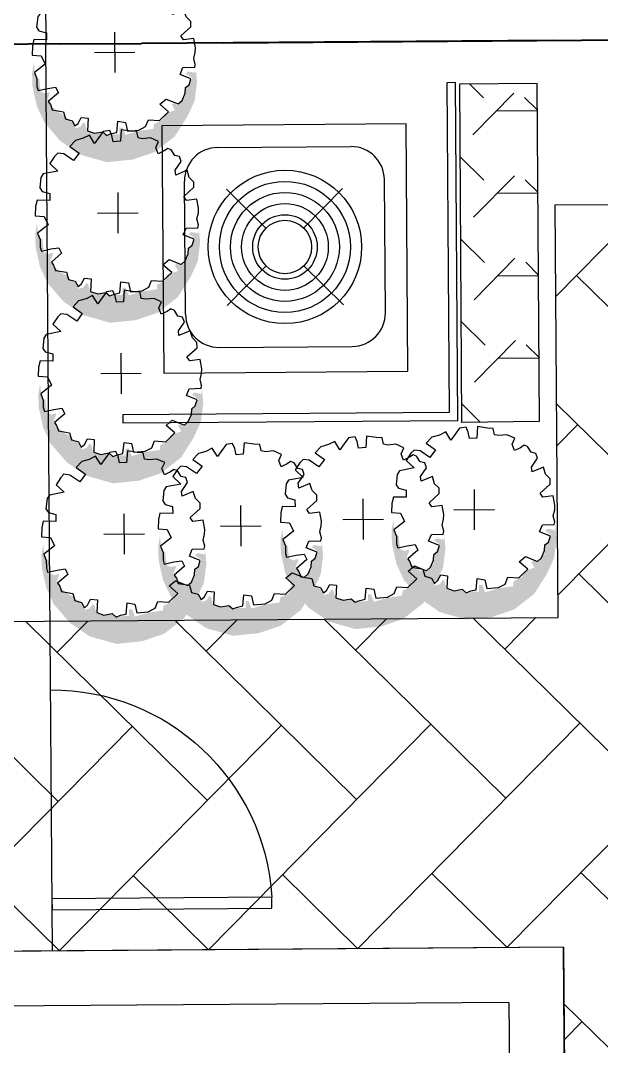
# Model space of a CAD drawing. Header units: feet. Extents: x 919634 to 928945, y 707022 to 708026.
# Drawn here: x 920182.54 to 920189.59, y 707524.41 to 707536.86 of the extents above; entities that cross this region are included whole.
import ezdxf

# ---------------------------------------------------------------- set-up
doc = ezdxf.new("R2010")
doc.units = ezdxf.units.FT
doc.header["$LTSCALE"] = 20
doc.header["$MEASUREMENT"] = 0
doc.linetypes.add('Site Plan$0$PHANTOM2', pattern=[1.25, 0.625, -0.125, 0.125, -0.125, 0.125, -0.125])
for name, color, linetype in [('-u-site-xref', 7, 'Continuous'), ('Site Plan$0$-u-site-bldg_interior', 252, 'Continuous'), ('Site Plan$0$-u-site-fence', 4, 'Site Plan$0$FENCELINE1'), ('Site Plan$0$A-DOOR-EXT_WINDOWS', 253, 'Continuous'), ('Site Plan$0$A-HVAC-EXT', 253, 'Continuous'), ('Site Plan$0$SP-LOT PAVERS', 254, 'Continuous'), ('x-RL TH7-LP Block$0$LK-SHRB-035M', 253, 'Continuous'), ('x-RL TH7-LP Block$0$LK-SHRB-TRNK', 253, 'Continuous'), ('x-RL TH7-LP Block$0$LP-PATT-SHAR', 253, 'Continuous'), ('x-RL TH7-LP Block$0$LP-SHAR-BRDR-CONT', 253, 'Continuous'), ('x-RL TH7-LP Block$0$LP-SHRB', 253, 'Continuous')]:
    doc.layers.add(name, color=color, linetype=linetype)
for name, color, linetype, lineweight in [('Site Plan$0$SP-LOT LINES', 252, 'Site Plan$0$PHANTOM2', 40), ('Site Plan$0$SP-SIDEWALK', 2, 'Continuous', 25), ('SP-BUILDING-FOOTPRINT', 1, 'Continuous', 25)]:
    doc.layers.add(name, color=color, linetype=linetype, lineweight=lineweight)
doc.layers.add('x-RL TH7-LP Block$0$LK-SHRB-SHAD', color=253, linetype='Continuous', plot=False)
doc.layers.get('-u-site-xref').off()
doc.linetypes.add('Site Plan$0$FENCELINE1', pattern='A,0.25,-0.1,[133,ltypeshp.shx,S=0.1,R=0,X=-0.1,Y=0],-0.1,1', length=1.45)

# ---------------------------------------------------------------- blocks, each defined once
blk = doc.blocks.new('Site Plan$0$A$C11AE1C12')
at = {"layer": 'Site Plan$0$A-HVAC-EXT'}
for p, q in [((44.00000011394877, 44.54105635897122), (1.139487721957266e-07, 44.54105635897122)), ((1.139487721957266e-07, 44.54105635897122), (1.139487721957266e-07, 2.501133167243097e-06)), ((44.00000011394877, 2.501133167243097e-06), (44.00000011394877, 44.54105635897122)), ((34.00000011394877, 40.00000250113317), (10.00000011394877, 40.00000250113317)), ((4.000000113948772, 34.00000250113317), (4.000000113948772, 10.00000250113317)), ((40.00000011394877, 34.00000250113317), (40.00000011394877, 10.00000250113317)), ((18.5977306969362, 25.40227191814392), (11.52666288505861, 32.47333973002787)), ((25.40226953096135, 25.40227191814392), (32.47333734284621, 32.47333973002787)), ((11.52666288505861, 11.52666527223846), (18.5977306969362, 18.59773308412241)), ((32.47333734284621, 11.52666527223846), (25.40226953096135, 18.59773308412241)), ((34.00000011394877, 4.000002501133167), (10.00000011394877, 4.000002501133167)), ((1.139487721957266e-07, 2.501133167243097e-06), (44.00000011394877, 2.501133167243097e-06))]:
    blk.add_line(p, q, dxfattribs=at)
for radius in [13.81153555240985, 11.81153555240985, 9.81153555240985, 7.81153555240985, 5.81153555240985, 4.81153555240985]:
    blk.add_circle((22.00000011394877, 22.00000250113317), radius, dxfattribs=at)
for centre, start, end in [((10.00000011394877, 34.00000250113317), 90, 180), ((34.00000011394877, 34.00000250113317), 0, 90), ((10.00000011394877, 10.00000250113317), 180, 270), ((34.00000011394877, 10.00000250113317), 270, 0)]:
    blk.add_arc(centre, 6, start, end, dxfattribs=at)
blk = doc.blocks.new('Site Plan$0$A$C05C92244')
at = {"layer": 'Site Plan$0$A-DOOR-EXT_WINDOWS'}
blk.add_lwpolyline([(32.00389335552609, 32.04769828175449), (32.00389335552609, 0.04381521808500111), (30.40369920234298, 0.04381521808500111), (30.40369920234298, 32.04769828175449)], close=True, dxfattribs=at)
blk.add_arc((32.07979910527501, 32.07980389018303), 32.07980487913881, 180.0573418751565, 267.0050566959838, dxfattribs=at)
blk = doc.blocks.new('Site Plan')
at = {"layer": 'Site Plan$0$SP-LOT PAVERS'}
h = blk.add_hatch(dxfattribs=at)
h.set_pattern_fill('AR-HBONE', color=256, scale=0.32, angle=-89.58178215075662)
h.set_pattern_definition([(315.4182178492434, (0, 0), (1.810145136983853, 0.01321298806884015), [3.84, -1.28]), (45.41821784924338, (0.9116790626081567, -0.8984660745381309), (1.810145136983853, 0.01321298806884), [3.84, -1.28])])
h.paths.add_polyline_path([(920189.0212240964, 707534.619315449), (920209.0206913041, 707534.765299722), (920209.1594002905, 707515.7625279054), (920189.1992488647, 707515.6168306145), (920189.1262567255, 707525.6165645736), (920168.8767961777, 707525.4687554974), (920168.7989379029, 707536.1351374493), (920174.1609663836, 707536.1742614423), (920174.2096273348, 707529.5078371727), (920189.0577437346, 707529.6162196337)])
at = {"layer": 'Site Plan$0$-u-site-bldg_interior'}
for p, q in [((920189.1262567255, 707525.6165645736), (920172.4834570693, 707525.4950819871)), ((920189.1262567255, 707525.6165645736), (920189.1384220816, 707523.9499423064)), ((920188.464473961, 707524.9450495243), (920172.4883232117, 707524.8284330802)), ((920188.464473961, 707524.9450495243), (920188.4717731747, 707523.945076164))]:
    blk.add_line(p, q, dxfattribs=at)
at = {"layer": 'Site Plan$0$-u-site-fence', "ltscale": 0.15}
blk.add_line((920182.9256772463, 707525.5710751518), (920182.8453864718, 707536.5707032548), dxfattribs=at)
blk.add_lwpolyline([(920182.7695558391, 707547.5707499477), (920182.8453843272, 707536.5710106111), (920176.673598257, 707536.525960226)], dxfattribs=at)
at = {"layer": 'Site Plan$0$SP-LOT LINES', "ltscale": 0.4}
for p, q in [((920209.0061168041, 707536.7619684736), (920115.0086209278, 707536.0758423911)), ((920115.0086209278, 707536.0758423911), (920209.0061168041, 707536.7619684736))]:
    blk.add_line(p, q, dxfattribs=at)
at = {"layer": 'Site Plan$0$SP-SIDEWALK'}
for p, q in [((920187.714475855, 707536.1065321764), (920187.814473191, 707536.1072620978)), ((920187.7436731255, 707532.1065817437), (920187.714475855, 707536.1065321764)), ((920187.844400383, 707532.007314329), (920187.814473191, 707536.1072620978)), ((920189.0212240964, 707534.619315449), (920209.0206913041, 707534.765299722)), ((920189.0212240964, 707534.6193154491), (920189.0577437346, 707529.6162196338)), ((920183.7804261133, 707532.0776523864), (920187.7436731255, 707532.1065817437)), ((920183.7804261133, 707532.0776523864), (920183.7811560346, 707531.9776550503)), ((920183.7811560346, 707531.9776550503), (920187.844400383, 707532.007314329)), ((920174.2096273348, 707529.5078371728), (920189.0577437346, 707529.6162196338))]:
    blk.add_line(p, q, dxfattribs=at)
at = {"layer": 'Site Plan$0$-u-site-fence', "xscale": -0.08333333333333333, "yscale": 0.08333333333333333, "zscale": 0.08333333333333333, "rotation": 90.41821784924328}
blk.add_blockref('Site Plan$0$A$C05C92244', (920185.5731306998, 707528.7575275882), dxfattribs=at)
at = {"layer": 'Site Plan$0$A-HVAC-EXT', "extrusion": (0, 0, -1), "xscale": -0.06735359270068558, "yscale": 0.06735359270068558, "zscale": -0.06735359270068558, "rotation": 179.5817821507565}
blk.add_blockref('Site Plan$0$A$C11AE1C12', (-920187.2181392041, 707535.6028390668), dxfattribs=at)
blk = doc.blocks.new('x-RL TH7-LP Block$0$SHRUB-LRG-241')
at = {"layer": 'x-RL TH7-LP Block$0$LK-SHRB-SHAD'}
blk.add_hatch(color=256, dxfattribs=at).paths.add_polyline_path([(0.07942995503995931, 0.4976856504540272), (0.1859550109496517, 0.5063764960219963), (0.3011759860731367, 0.4911675188681244), (0.3990051144888973, 0.4455405874065121), (0.5207480248826535, 0.3673229980153856), (0.6164031776350392, 0.2434784771626468), (0.6620567659276446, 0.1065976931381005), (0.6772746369719869, -0.052010199626217), (0.6294470564557244, -0.217136229156587), (0.5446618151407847, -0.3388080360272614), (0.4294408400173033, -0.4365800253562426), (0.3294377276580214, -0.4822069568178549), (0.2076948172642687, -0.5082794883416142), (0.1294315112196003, -0.5104521971435325), (0.05986413266886359, -0.4995886427736451), (0.1511713175342138, -0.4887250884037577), (0.1598672450281455, -0.4669979796639847), (0.2381305427926712, -0.4583071340960174), (0.2511744298934957, -0.432234607752406), (0.2424785023995675, -0.4018166534446639), (0.2576963734439097, -0.4039893622465822), (0.2924800585792049, -0.4191983394004524), (0.3272637519946464, -0.395298521858761), (0.3642214210734593, -0.3540170131811315), (0.3816132677811801, -0.3214263500714711), (0.4229188964668893, -0.2779721325919233), (0.433788799624196, -0.2562450238521503), (0.4663985090961198, -0.2453814694822647), (0.4577025898823273, -0.2149635151745208), (0.4316148239608211, -0.1975818292187306), (0.4359627835677138, -0.186718274848845), (0.4881383154107333, -0.1736820116770392), (0.4968342429046615, -0.1410913485673788), (0.492486275017626, -0.07808273114997633), (0.5164000652757572, -0.052010199626217), (0.5055301621184505, -0.01724682771464003), (0.5055301621184505, 0.02620738976490955), (0.4642245334327413, 0.02620738976490955), (0.4642245334327413, 0.04576178970276246), (0.5098781217253467, 0.06314347565855272), (0.4859643397473548, 0.1478791966355821), (0.4729204526465303, 0.2369603455767439), (0.4446587027815063, 0.2391330543786623), (0.4163969529164788, 0.2934508262280957), (0.3837872434445551, 0.2999689629941464), (0.3598734614665666, 0.3694957068173039), (0.3250897680511251, 0.3499413120595953), (0.3163938488373397, 0.3608048664294827), (0.3294377276580214, 0.3912228155570787), (0.2729142362081092, 0.4325043242347064), (0.2229126800284682, 0.4368497470186909), (0.1968249141069585, 0.4629222785424503), (0.162041220691524, 0.475958541714256), (0.1337794708264965, 0.4368497470186909), (0.1207355920058113, 0.4520587241725629), (0.1294315112196003, 0.4976856504540272)])
at = {"layer": 'x-RL TH7-LP Block$0$LK-SHRB-035M'}
blk.add_lwpolyline([(-0.02506661354845008, 0.4987056809809847), (-0.08165780996232641, 0.4886134344344999), (-0.08165780996232641, 0.4886134344344999), (-0.08165780996232641, 0.4886134344344999), (-0.07431013994851199, 0.4249718511334137), (-0.09880237153729965, 0.4078375781783734), (-0.1543414298532717, 0.4702383789836801), (-0.1872079085748339, 0.4702383789836801), (-0.2156921901335238, 0.4417710769863739), (-0.2595141617622758, 0.428632322466644), (-0.2310604317859877, 0.3588825101419175), (-0.2604511118412525, 0.3564347593132471), (-0.3143340234853049, 0.3931510560520017), (-0.3449670116215167, 0.3826466800339148), (-0.3515403073658305, 0.3541793780366085), (-0.3865978846688343, 0.3322814549128452), (-0.3953622789945825, 0.3103835285617258), (-0.3804630536096525, 0.2878976674930804), (-0.3633184920346793, 0.2511813673234577), (-0.4025060636510993, 0.2364948451970861), (-0.4391842506233381, 0.2534489245671132), (-0.4610952364377141, 0.2052734924038901), (-0.4563889752951518, 0.1557189889409578), (-0.4612874237616289, 0.1287937023786245), (-0.500474995378049, 0.1214504430308736), (-0.5029242169253898, 0.08473414286125092), (-0.5127211084865486, 0.02354031038883519), (-0.4416936352675229, 0.01864480530062451), (-0.4392444137201785, -0.02541475421675088), (-0.4784319853366021, -0.03275801356450003), (-0.509299405229342, -0.04655263965616641), (-0.5029242169253898, -0.0866085866891666), (-0.4294475167872278, -0.1404591598138314), (-0.480881206883943, -0.1722799514643754), (-0.4612874237616289, -0.2114440058935383), (-0.4490413052813373, -0.2579513162395841), (-0.4123029552122581, -0.2922198655805364), (-0.3706661620484972, -0.2359215381963313), (-0.3241309150464637, -0.2701900841064138), (-0.3657677135820201, -0.3313839165788295), (-0.3706661620484972, -0.3681002167484539), (-0.3510723735543877, -0.3876822405321647), (-0.3069863534714905, -0.4170552813540382), (-0.2604511118412525, -0.3681002167484539), (-0.2433065502662792, -0.4586670866118716), (-0.2212635402248324, -0.4733536087382433), (-0.1575837316478292, -0.480696868085996), (-0.1355407216063789, -0.4660103459596243), (-0.1232946031260873, -0.4195030356135803), (-0.07920858841498557, -0.4195030356135803), (-0.08165780996232641, -0.4978311410410363), (-0.04247023834590635, -0.5076221546483275), (0.0138619002172824, -0.5100699054769979), (0.01876034331196408, -0.4537715815236627), (0.0701940334086757, -0.4292940492208697), (0.1216277235053873, -0.4953833867814978), (0.1608152951218109, -0.480696868085996), (0.2073505421238444, -0.480696868085996), (0.2318427737126321, -0.4733536087382433), (0.2195966552323405, -0.4146075270944998), (0.2122489852185225, -0.3656524624889137), (0.2465381137402645, -0.3485181895338734), (0.3004210253843169, -0.4121597762658276), (0.3189358637372592, -0.39910922518572), (0.3518547154810285, -0.3876822405321647), (0.3641008339613201, -0.3191451487119998), (0.4081868486724218, -0.3069063842760382), (0.419726398483391, -0.2655318838032237), (0.4525928772049532, -0.2480135433678008), (0.4375775287276866, -0.2285782788485804), (0.4008391786586074, -0.208996251633998), (0.405737627125081, -0.1673844463761647), (0.4832682573450846, -0.1713708092072714), (0.4986059474151467, -0.1275749597323887), (0.4898415530893949, -0.07720973461131919), (0.5117525389037709, -0.05312201530235328), (0.5007970459965847, -0.02465471653240314), (0.4939096672908754, 0.008853791693333335), (0.4253314156191905, 0.01619705104108249), (0.4326790856330085, 0.06270436481799813), (0.486561997277061, 0.07494312925395974), (0.4810771587636431, 0.1461490954514311), (0.4596205387691334, 0.1875397805915), (0.4179837456053725, 0.2046740535465421), (0.4228821887000542, 0.2732111453667088), (0.3689992770560018, 0.3295094727509138), (0.3224640354257637, 0.275658899626249), (0.3224640354257637, 0.275658899626249), (0.2906241338231617, 0.3148229506245421), (0.2906241338231617, 0.3148229506245421), (0.3211269623186972, 0.389216058907456), (0.2992159765043212, 0.4133037749890676), (0.2553940048755692, 0.4330119051549843), (0.2203364275725654, 0.4352016981128308), (0.2028076389210653, 0.4570996244639502), (0.1657137435882881, 0.4690314106507891), (0.1387722850803605, 0.4029420696592929), (0.09713549191659965, 0.4200763426143332), (0.09468627036926236, 0.4935089429535804), (0.07791501977911963, 0.4965158880231364), (0.04066634389468149, 0.4877567161917469), (0.003417668010239794, 0.4965158880231364)], close=True, dxfattribs=at)
at = {"layer": 'x-RL TH7-LP Block$0$LK-SHRB-TRNK'}
for p, q in [((0, -0.125), (0, 0.125)), ((-0.1250000000000284, 0), (0.1249999999999929, 0))]:
    blk.add_line(p, q, dxfattribs=at)
blk = doc.blocks.new('x-RL TH7-LP Block', base_point=(1241.699483058532, 168.1706843559634))
at = {"layer": 'x-RL TH7-LP Block$0$LP-PATT-SHAR'}
h = blk.add_hatch(dxfattribs=at)
h.set_pattern_fill('LAFX-A435-CHAINLINK', color=256, scale=10, pattern_type=2)
h.set_pattern_definition([(45, (1295.280357107869, 240.9739641001852), (0, 10.0000000000064), [0.7071099999999999, -13.4350288425]), (45, (1293.280357107869, 240.9739641001852), (0, 10.0000000000064), [0.7071099999999999, -13.4350288425]), (45, (1295.280357107869, 242.9739641001852), (0, 10.0000000000064), [0.7071099999999999, -13.4350288425]), (45, (1294.780357107869, 243.9739641001852), (0, 10.0000000000064), [0.7071099999999999, -13.4350288425]), (45, (1291.280357107869, 240.9739641001852), (0, 10.0000000000064), [0.7071099999999999, -13.4350288425]), (45, (1293.280357107869, 242.9739641001852), (0, 10.0000000000064), [0.7071099999999999, -13.4350288425]), (45, (1295.280357107869, 244.9739641001852), (0, 10.0000000000064), [0.7071099999999999, -13.4350288425]), (45, (1293.780357107869, 243.9739641001852), (0, 10.0000000000064), [0.7071099999999999, -13.4350288425]), (45, (1294.780357107869, 245.9739641001852), (0, 10.0000000000064), [0.7071099999999999, -13.4350288425]), (45, (1292.780357107869, 243.9739641001852), (0, 10.0000000000064), [0.7071099999999999, -13.4350288425]), (45, (1291.280357107869, 242.9739641001852), (0, 10.0000000000064), [0.7071099999999999, -13.4350288425]), (45, (1293.280357107869, 244.9739641001852), (0, 10.0000000000064), [0.7071099999999999, -13.4350288425]), (45, (1295.280357107869, 246.9739641001852), (0, 10.0000000000064), [0.7071099999999999, -13.4350288425]), (45, (1291.780357107869, 243.9739641001852), (0, 10.0000000000064), [0.7071099999999999, -13.4350288425]), (45, (1293.780357107869, 245.9739641001852), (0, 10.0000000000064), [0.7071099999999999, -13.4350288425]), (45, (1292.780357107869, 245.9739641001852), (0, 10.0000000000064), [0.7071099999999999, -13.4350288425]), (45, (1294.780357107869, 247.9739641001852), (0, 10.0000000000064), [0.7071099999999999, -13.4350288425]), (45, (1291.280357107869, 244.9739641001852), (0, 10.0000000000064), [0.7071099999999999, -13.4350288425]), (45, (1293.280357107869, 246.9739641001852), (0, 10.0000000000064), [0.7071099999999999, -13.4350288425]), (45, (1291.780357107869, 245.9739641001852), (0, 10.0000000000064), [0.7071099999999999, -13.4350288425]), (45, (1293.780357107869, 247.9739641001852), (0, 10.0000000000064), [0.7071099999999999, -13.4350288425]), (45, (1294.780357107869, 249.9739641001852), (0, 10.0000000000064), [0.7071099999999999, -13.4350288425]), (45, (1292.780357107869, 247.9739641001852), (0, 10.0000000000064), [0.7071099999999999, -13.4350288425]), (45, (1291.280357107869, 246.9739641001852), (0, 10.0000000000064), [0.7071099999999999, -13.4350288425]), (45, (1291.780357107869, 247.9739641001852), (0, 10.0000000000064), [0.7071099999999999, -13.4350288425]), (45, (1293.780357107869, 249.9739641001852), (0, 10.0000000000064), [0.7071099999999999, -13.4350288425]), (45, (1292.780357107869, 249.9739641001852), (0, 10.0000000000064), [0.7071099999999999, -13.4350288425]), (45, (1291.280357107869, 248.9739641001852), (0, 10.0000000000064), [0.7071099999999999, -13.4350288425]), (45, (1291.780357107869, 249.9739641001852), (0, 10.0000000000064), [0.7071099999999999, -13.4350288425]), (45, (1290.280357107869, 248.9739641001852), (0, 10.0000000000064), [0.7071099999999999, -13.4350288425]), (45, (1294.780357107869, 241.9739641001852), (0, 10.0000000000064), [0.7071099999999999, -13.4350288425]), (45, (1293.780357107869, 241.9739641001852), (0, 10.0000000000064), [0.7071099999999999, -13.4350288425]), (45, (1292.780357107869, 241.9739641001852), (0, 10.0000000000064), [0.7071099999999999, -13.4350288425]), (45, (1291.780357107869, 241.9739641001852), (0, 10.0000000000064), [0.7071099999999999, -13.4350288425]), (45, (1290.280357107869, 240.9739641001852), (0, 10.0000000000064), [0.7071099999999999, -13.4350288425]), (45, (1289.280357107869, 240.9739641001852), (0, 10.0000000000064), [0.7071099999999999, -13.4350288425]), (45, (1290.280357107869, 242.9739641001852), (0, 10.0000000000064), [0.7071099999999999, -13.4350288425]), (45, (1288.280357107869, 240.9739641001852), (0, 10.0000000000064), [0.7071099999999999, -13.4350288425]), (45, (1290.780357107869, 243.9739641001852), (0, 10.0000000000064), [0.7071099999999999, -13.4350288425]), (45, (1289.280357107869, 242.9739641001852), (0, 10.0000000000064), [0.7071099999999999, -13.4350288425]), (45, (1287.280357107869, 240.9739641001852), (0, 10.0000000000064), [0.7071099999999999, -13.4350288425]), (45, (1289.780357107869, 243.9739641001852), (0, 10.0000000000064), [0.7071099999999999, -13.4350288425]), (45, (1290.280357107869, 244.9739641001852), (0, 10.0000000000064), [0.7071099999999999, -13.4350288425]), (45, (1288.280357107869, 242.9739641001852), (0, 10.0000000000064), [0.7071099999999999, -13.4350288425]), (45, (1286.280357107869, 240.9739641001852), (0, 10.0000000000064), [0.7071099999999999, -13.4350288425]), (45, (1290.780357107869, 245.9739641001852), (0, 10.0000000000064), [0.7071099999999999, -13.4350288425]), (45, (1288.780357107869, 243.9739641001852), (0, 10.0000000000064), [0.7071099999999999, -13.4350288425]), (45, (1289.280357107869, 244.9739641001852), (0, 10.0000000000064), [0.7071099999999999, -13.4350288425]), (45, (1287.280357107869, 242.9739641001852), (0, 10.0000000000064), [0.7071099999999999, -13.4350288425]), (45, (1289.780357107869, 245.9739641001852), (0, 10.0000000000064), [0.7071099999999999, -13.4350288425]), (45, (1287.780357107869, 243.9739641001852), (0, 10.0000000000064), [0.7071099999999999, -13.4350288425]), (45, (1290.280357107869, 246.9739641001852), (0, 10.0000000000064), [0.7071099999999999, -13.4350288425]), (45, (1288.280357107869, 244.9739641001852), (0, 10.0000000000064), [0.7071099999999999, -13.4350288425]), (45, (1286.280357107869, 242.9739641001852), (0, 10.0000000000064), [0.7071099999999999, -13.4350288425]), (45, (1290.780357107869, 247.9739641001852), (0, 10.0000000000064), [0.7071099999999999, -13.4350288425]), (45, (1288.780357107869, 245.9739641001852), (0, 10.0000000000064), [0.7071099999999999, -13.4350288425]), (45, (1286.780357107869, 243.9739641001852), (0, 10.0000000000064), [0.7071099999999999, -13.4350288425]), (45, (1289.280357107869, 246.9739641001852), (0, 10.0000000000064), [0.7071099999999999, -13.4350288425]), (45, (1287.280357107869, 244.9739641001852), (0, 10.0000000000064), [0.7071099999999999, -13.4350288425]), (45, (1289.780357107869, 247.9739641001852), (0, 10.0000000000064), [0.7071099999999999, -13.4350288425]), (45, (1287.780357107869, 245.9739641001852), (0, 10.0000000000064), [0.7071099999999999, -13.4350288425]), (45, (1285.780357107869, 243.9739641001852), (0, 10.0000000000064), [0.7071099999999999, -13.4350288425]), (45, (1288.280357107869, 246.9739641001852), (0, 10.0000000000064), [0.7071099999999999, -13.4350288425]), (45, (1286.280357107869, 244.9739641001852), (0, 10.0000000000064), [0.7071099999999999, -13.4350288425]), (45, (1290.780357107869, 249.9739641001852), (0, 10.0000000000064), [0.7071099999999999, -13.4350288425]), (45, (1288.780357107869, 247.9739641001852), (0, 10.0000000000064), [0.7071099999999999, -13.4350288425]), (45, (1286.780357107869, 245.9739641001852), (0, 10.0000000000064), [0.7071099999999999, -13.4350288425]), (45, (1287.280357107869, 246.9739641001852), (0, 10.0000000000064), [0.7071099999999999, -13.4350288425]), (45, (1289.780357107869, 249.9739641001852), (0, 10.0000000000064), [0.7071099999999999, -13.4350288425]), (45, (1287.780357107869, 247.9739641001852), (0, 10.0000000000064), [0.7071099999999999, -13.4350288425]), (45, (1285.780357107869, 245.9739641001852), (0, 10.0000000000064), [0.7071099999999999, -13.4350288425]), (45, (1286.280357107869, 246.9739641001852), (0, 10.0000000000064), [0.7071099999999999, -13.4350288425]), (45, (1288.780357107869, 249.9739641001852), (0, 10.0000000000064), [0.7071099999999999, -13.4350288425]), (45, (1286.780357107869, 247.9739641001852), (0, 10.0000000000064), [0.7071099999999999, -13.4350288425]), (45, (1287.280357107869, 248.9739641001852), (0, 10.0000000000064), [0.7071099999999999, -13.4350288425]), (45, (1287.780357107869, 249.9739641001852), (0, 10.0000000000064), [0.7071099999999999, -13.4350288425]), (45, (1285.780357107869, 247.9739641001852), (0, 10.0000000000064), [0.7071099999999999, -13.4350288425]), (45, (1286.280357107869, 248.9739641001852), (0, 10.0000000000064), [0.7071099999999999, -13.4350288425]), (45, (1286.780357107869, 249.9739641001852), (0, 10.0000000000064), [0.7071099999999999, -13.4350288425]), (45, (1285.780357107869, 249.9739641001852), (0, 10.0000000000064), [0.7071099999999999, -13.4350288425]), (45, (1290.780357107869, 241.9739641001852), (0, 10.0000000000064), [0.7071099999999999, -13.4350288425]), (45, (1289.780357107869, 241.9739641001852), (0, 10.0000000000064), [0.7071099999999999, -13.4350288425]), (45, (1288.780357107869, 241.9739641001852), (0, 10.0000000000064), [0.7071099999999999, -13.4350288425]), (45, (1287.780357107869, 241.9739641001852), (0, 10.0000000000064), [0.7071099999999999, -13.4350288425]), (45, (1286.780357107869, 241.9739641001852), (0, 10.0000000000064), [0.7071099999999999, -13.4350288425]), (45, (1285.780357107869, 241.9739641001852), (0, 10.0000000000064), [0.7071099999999999, -13.4350288425]), (45, (1294.280357107869, 240.9739641001852), (0, 10.0000000000064), [0.7071099999999999, -13.4350288425]), (45, (1294.280357107869, 242.9739641001852), (0, 10.0000000000064), [0.7071099999999999, -13.4350288425]), (45, (1292.280357107869, 240.9739641001852), (0, 10.0000000000064), [0.7071099999999999, -13.4350288425]), (45, (1294.280357107869, 244.9739641001852), (0, 10.0000000000064), [0.7071099999999999, -13.4350288425]), (45, (1292.280357107869, 242.9739641001852), (0, 10.0000000000064), [0.7071099999999999, -13.4350288425]), (45, (1294.280357107869, 246.9739641001852), (0, 10.0000000000064), [0.7071099999999999, -13.4350288425]), (45, (1292.280357107869, 244.9739641001852), (0, 10.0000000000064), [0.7071099999999999, -13.4350288425]), (45, (1295.280357107869, 248.9739641001852), (0, 10.0000000000064), [0.7071099999999999, -13.4350288425]), (45, (1294.280357107869, 248.9739641001852), (0, 10.0000000000064), [0.7071099999999999, -13.4350288425]), (45, (1292.280357107869, 246.9739641001852), (0, 10.0000000000064), [0.7071099999999999, -13.4350288425]), (45, (1293.280357107869, 248.9739641001852), (0, 10.0000000000064), [0.7071099999999999, -13.4350288425]), (45, (1292.280357107869, 248.9739641001852), (0, 10.0000000000064), [0.7071099999999999, -13.4350288425]), (45, (1289.280357107869, 248.9739641001852), (0, 10.0000000000064), [0.7071099999999999, -13.4350288425]), (45, (1288.280357107869, 248.9739641001852), (0, 10.0000000000064), [0.7071099999999999, -13.4350288425]), (90, (1295.780357107869, 249.4739641001852), (-10, 6.123233995736766e-16), [0.5, -9.5]), (90, (1295.780357107869, 241.4739641001852), (-10, 6.123233995736766e-16), [0.5, -9.5]), (90, (1295.780357107869, 243.4739641001852), (-10, 6.123233995736766e-16), [0.5, -9.5]), (90, (1295.780357107869, 245.4739641001852), (-10, 6.123233995736766e-16), [0.5, -9.5]), (90, (1295.780357107869, 247.4739641001852), (-10, 6.123233995736766e-16), [0.5, -9.5]), (90, (1295.280357107869, 242.4739641001852), (-10, 6.123233995736766e-16), [0.5, -9.5]), (90, (1295.280357107869, 244.4739641001852), (-10, 6.123233995736766e-16), [0.5, -9.5]), (90, (1295.280357107869, 246.4739641001852), (-10, 6.123233995736766e-16), [0.5, -9.5]), (90, (1295.280357107869, 248.4739641001852), (-10, 6.123233995736766e-16), [0.5, -9.5]), (90, (1295.280357107869, 250.4739641001852), (-10, 6.123233995736766e-16), [0.5, -9.5]), (90, (1294.780357107869, 241.4739641001852), (-10, 6.123233995736766e-16), [0.5, -9.5]), (90, (1294.780357107869, 243.4739641001852), (-10, 6.123233995736766e-16), [0.5, -9.5]), (90, (1294.780357107869, 245.4739641001852), (-10, 6.123233995736766e-16), [0.5, -9.5]), (90, (1294.780357107869, 247.4739641001852), (-10, 6.123233995736766e-16), [0.5, -9.5]), (90, (1294.780357107869, 249.4739641001852), (-10, 6.123233995736766e-16), [0.5, -9.5]), (90, (1294.780357107869, 241.4739641001852), (-10, 6.123233995736766e-16), [0.5, -9.5]), (90, (1294.780357107869, 243.4739641001852), (-10, 6.123233995736766e-16), [0.5, -9.5]), (90, (1294.780357107869, 245.4739641001852), (-10, 6.123233995736766e-16), [0.5, -9.5]), (90, (1294.780357107869, 247.4739641001852), (-10, 6.123233995736766e-16), [0.5, -9.5]), (90, (1294.780357107869, 249.4739641001852), (-10, 6.123233995736766e-16), [0.5, -9.5]), (90, (1294.280357107869, 242.4739641001852), (-10, 6.123233995736766e-16), [0.5, -9.5]), (90, (1294.280357107869, 244.4739641001852), (-10, 6.123233995736766e-16), [0.5, -9.5]), (90, (1294.280357107869, 246.4739641001852), (-10, 6.123233995736766e-16), [0.5, -9.5]), (90, (1294.280357107869, 248.4739641001852), (-10, 6.123233995736766e-16), [0.5, -9.5]), (90, (1294.280357107869, 250.4739641001852), (-10, 6.123233995736766e-16), [0.5, -9.5]), (90, (1293.780357107869, 241.4739641001852), (-10, 6.123233995736766e-16), [0.5, -9.5]), (90, (1293.780357107869, 241.4739641001852), (-10, 6.123233995736766e-16), [0.5, -9.5]), (90, (1293.780357107869, 243.4739641001852), (-10, 6.123233995736766e-16), [0.5, -9.5]), (90, (1293.780357107869, 243.4739641001852), (-10, 6.123233995736766e-16), [0.5, -9.5]), (90, (1293.780357107869, 245.4739641001852), (-10, 6.123233995736766e-16), [0.5, -9.5]), (90, (1293.780357107869, 245.4739641001852), (-10, 6.123233995736766e-16), [0.5, -9.5]), (90, (1293.780357107869, 247.4739641001852), (-10, 6.123233995736766e-16), [0.5, -9.5]), (90, (1293.780357107869, 247.4739641001852), (-10, 6.123233995736766e-16), [0.5, -9.5]), (90, (1293.780357107869, 249.4739641001852), (-10, 6.123233995736766e-16), [0.5, -9.5]), (90, (1293.780357107869, 249.4739641001852), (-10, 6.123233995736766e-16), [0.5, -9.5]), (90, (1293.280357107869, 242.4739641001852), (-10, 6.123233995736766e-16), [0.5, -9.5]), (90, (1293.280357107869, 244.4739641001852), (-10, 6.123233995736766e-16), [0.5, -9.5]), (90, (1293.280357107869, 246.4739641001852), (-10, 6.123233995736766e-16), [0.5, -9.5]), (90, (1293.280357107869, 248.4739641001852), (-10, 6.123233995736766e-16), [0.5, -9.5]), (90, (1293.280357107869, 250.4739641001852), (-10, 6.123233995736766e-16), [0.5, -9.5]), (90, (1292.780357107869, 241.4739641001852), (-10, 6.123233995736766e-16), [0.5, -9.5]), (90, (1292.780357107869, 241.4739641001852), (-10, 6.123233995736766e-16), [0.5, -9.5]), (90, (1292.780357107869, 243.4739641001852), (-10, 6.123233995736766e-16), [0.5, -9.5]), (90, (1292.780357107869, 243.4739641001852), (-10, 6.123233995736766e-16), [0.5, -9.5]), (90, (1292.780357107869, 245.4739641001852), (-10, 6.123233995736766e-16), [0.5, -9.5]), (90, (1292.780357107869, 245.4739641001852), (-10, 6.123233995736766e-16), [0.5, -9.5]), (90, (1292.780357107869, 247.4739641001852), (-10, 6.123233995736766e-16), [0.5, -9.5]), (90, (1292.780357107869, 247.4739641001852), (-10, 6.123233995736766e-16), [0.5, -9.5]), (90, (1292.780357107869, 249.4739641001852), (-10, 6.123233995736766e-16), [0.5, -9.5]), (90, (1292.780357107869, 249.4739641001852), (-10, 6.123233995736766e-16), [0.5, -9.5]), (90, (1292.280357107869, 242.4739641001852), (-10, 6.123233995736766e-16), [0.5, -9.5]), (90, (1292.280357107869, 244.4739641001852), (-10, 6.123233995736766e-16), [0.5, -9.5]), (90, (1292.280357107869, 246.4739641001852), (-10, 6.123233995736766e-16), [0.5, -9.5]), (90, (1292.280357107869, 248.4739641001852), (-10, 6.123233995736766e-16), [0.5, -9.5]), (90, (1292.280357107869, 250.4739641001852), (-10, 6.123233995736766e-16), [0.5, -9.5]), (90, (1291.780357107869, 241.4739641001852), (-10, 6.123233995736766e-16), [0.5, -9.5]), (90, (1291.780357107869, 241.4739641001852), (-10, 6.123233995736766e-16), [0.5, -9.5]), (90, (1291.780357107869, 243.4739641001852), (-10, 6.123233995736766e-16), [0.5, -9.5]), (90, (1291.780357107869, 243.4739641001852), (-10, 6.123233995736766e-16), [0.5, -9.5]), (90, (1291.780357107869, 245.4739641001852), (-10, 6.123233995736766e-16), [0.5, -9.5]), (90, (1291.780357107869, 245.4739641001852), (-10, 6.123233995736766e-16), [0.5, -9.5]), (90, (1291.780357107869, 247.4739641001852), (-10, 6.123233995736766e-16), [0.5, -9.5]), (90, (1291.780357107869, 247.4739641001852), (-10, 6.123233995736766e-16), [0.5, -9.5]), (90, (1291.780357107869, 249.4739641001852), (-10, 6.123233995736766e-16), [0.5, -9.5]), (90, (1291.780357107869, 249.4739641001852), (-10, 6.123233995736766e-16), [0.5, -9.5]), (90, (1291.280357107869, 242.4739641001852), (-10, 6.123233995736766e-16), [0.5, -9.5]), (90, (1291.280357107869, 244.4739641001852), (-10, 6.123233995736766e-16), [0.5, -9.5]), (90, (1291.280357107869, 246.4739641001852), (-10, 6.123233995736766e-16), [0.5, -9.5]), (90, (1291.280357107869, 248.4739641001852), (-10, 6.123233995736766e-16), [0.5, -9.5]), (90, (1291.280357107869, 250.4739641001852), (-10, 6.123233995736766e-16), [0.5, -9.5]), (90, (1290.780357107869, 241.4739641001852), (-10, 6.123233995736766e-16), [0.5, -9.5]), (90, (1290.780357107869, 243.4739641001852), (-10, 6.123233995736766e-16), [0.5, -9.5]), (90, (1290.780357107869, 245.4739641001852), (-10, 6.123233995736766e-16), [0.5, -9.5]), (90, (1290.780357107869, 247.4739641001852), (-10, 6.123233995736766e-16), [0.5, -9.5]), (90, (1290.780357107869, 249.4739641001852), (-10, 6.123233995736766e-16), [0.5, -9.5]), (90, (1290.780357107869, 241.4739641001852), (-10, 6.123233995736766e-16), [0.5, -9.5]), (90, (1290.780357107869, 243.4739641001852), (-10, 6.123233995736766e-16), [0.5, -9.5]), (90, (1290.780357107869, 245.4739641001852), (-10, 6.123233995736766e-16), [0.5, -9.5]), (90, (1290.780357107869, 247.4739641001852), (-10, 6.123233995736766e-16), [0.5, -9.5]), (90, (1290.780357107869, 249.4739641001852), (-10, 6.123233995736766e-16), [0.5, -9.5]), (90, (1290.280357107869, 242.4739641001852), (-10, 6.123233995736766e-16), [0.5, -9.5]), (90, (1290.280357107869, 244.4739641001852), (-10, 6.123233995736766e-16), [0.5, -9.5]), (90, (1290.280357107869, 246.4739641001852), (-10, 6.123233995736766e-16), [0.5, -9.5]), (90, (1290.280357107869, 248.4739641001852), (-10, 6.123233995736766e-16), [0.5, -9.5]), (90, (1290.280357107869, 250.4739641001852), (-10, 6.123233995736766e-16), [0.5, -9.5]), (90, (1289.780357107869, 241.4739641001852), (-10, 6.123233995736766e-16), [0.5, -9.5]), (90, (1289.780357107869, 243.4739641001852), (-10, 6.123233995736766e-16), [0.5, -9.5]), (90, (1289.780357107869, 245.4739641001852), (-10, 6.123233995736766e-16), [0.5, -9.5]), (90, (1289.780357107869, 247.4739641001852), (-10, 6.123233995736766e-16), [0.5, -9.5]), (90, (1289.780357107869, 249.4739641001852), (-10, 6.123233995736766e-16), [0.5, -9.5]), (90, (1289.780357107869, 241.4739641001852), (-10, 6.123233995736766e-16), [0.5, -9.5]), (90, (1289.780357107869, 243.4739641001852), (-10, 6.123233995736766e-16), [0.5, -9.5]), (90, (1289.780357107869, 245.4739641001852), (-10, 6.123233995736766e-16), [0.5, -9.5]), (90, (1289.780357107869, 247.4739641001852), (-10, 6.123233995736766e-16), [0.5, -9.5]), (90, (1289.780357107869, 249.4739641001852), (-10, 6.123233995736766e-16), [0.5, -9.5]), (90, (1289.280357107869, 242.4739641001852), (-10, 6.123233995736766e-16), [0.5, -9.5]), (90, (1289.280357107869, 244.4739641001852), (-10, 6.123233995736766e-16), [0.5, -9.5]), (90, (1289.280357107869, 246.4739641001852), (-10, 6.123233995736766e-16), [0.5, -9.5]), (90, (1289.280357107869, 248.4739641001852), (-10, 6.123233995736766e-16), [0.5, -9.5]), (90, (1289.280357107869, 250.4739641001852), (-10, 6.123233995736766e-16), [0.5, -9.5]), (90, (1288.780357107869, 241.4739641001852), (-10, 6.123233995736766e-16), [0.5, -9.5]), (90, (1288.780357107869, 241.4739641001852), (-10, 6.123233995736766e-16), [0.5, -9.5]), (90, (1288.780357107869, 243.4739641001852), (-10, 6.123233995736766e-16), [0.5, -9.5]), (90, (1288.780357107869, 243.4739641001852), (-10, 6.123233995736766e-16), [0.5, -9.5]), (90, (1288.780357107869, 245.4739641001852), (-10, 6.123233995736766e-16), [0.5, -9.5]), (90, (1288.780357107869, 245.4739641001852), (-10, 6.123233995736766e-16), [0.5, -9.5]), (90, (1288.780357107869, 247.4739641001852), (-10, 6.123233995736766e-16), [0.5, -9.5]), (90, (1288.780357107869, 247.4739641001852), (-10, 6.123233995736766e-16), [0.5, -9.5]), (90, (1288.780357107869, 249.4739641001852), (-10, 6.123233995736766e-16), [0.5, -9.5]), (90, (1288.780357107869, 249.4739641001852), (-10, 6.123233995736766e-16), [0.5, -9.5]), (90, (1288.280357107869, 242.4739641001852), (-10, 6.123233995736766e-16), [0.5, -9.5]), (90, (1288.280357107869, 244.4739641001852), (-10, 6.123233995736766e-16), [0.5, -9.5]), (90, (1288.280357107869, 246.4739641001852), (-10, 6.123233995736766e-16), [0.5, -9.5]), (90, (1288.280357107869, 248.4739641001852), (-10, 6.123233995736766e-16), [0.5, -9.5]), (90, (1288.280357107869, 250.4739641001852), (-10, 6.123233995736766e-16), [0.5, -9.5]), (90, (1287.780357107869, 241.4739641001852), (-10, 6.123233995736766e-16), [0.5, -9.5]), (90, (1287.780357107869, 241.4739641001852), (-10, 6.123233995736766e-16), [0.5, -9.5]), (90, (1287.780357107869, 243.4739641001852), (-10, 6.123233995736766e-16), [0.5, -9.5]), (90, (1287.780357107869, 243.4739641001852), (-10, 6.123233995736766e-16), [0.5, -9.5]), (90, (1287.780357107869, 245.4739641001852), (-10, 6.123233995736766e-16), [0.5, -9.5]), (90, (1287.780357107869, 245.4739641001852), (-10, 6.123233995736766e-16), [0.5, -9.5]), (90, (1287.780357107869, 247.4739641001852), (-10, 6.123233995736766e-16), [0.5, -9.5]), (90, (1287.780357107869, 247.4739641001852), (-10, 6.123233995736766e-16), [0.5, -9.5]), (90, (1287.780357107869, 249.4739641001852), (-10, 6.123233995736766e-16), [0.5, -9.5]), (90, (1287.780357107869, 249.4739641001852), (-10, 6.123233995736766e-16), [0.5, -9.5]), (90, (1287.280357107869, 242.4739641001852), (-10, 6.123233995736766e-16), [0.5, -9.5]), (90, (1287.280357107869, 244.4739641001852), (-10, 6.123233995736766e-16), [0.5, -9.5]), (90, (1287.280357107869, 246.4739641001852), (-10, 6.123233995736766e-16), [0.5, -9.5]), (90, (1287.280357107869, 248.4739641001852), (-10, 6.123233995736766e-16), [0.5, -9.5]), (90, (1287.280357107869, 250.4739641001852), (-10, 6.123233995736766e-16), [0.5, -9.5]), (90, (1286.780357107869, 241.4739641001852), (-10, 6.123233995736766e-16), [0.5, -9.5]), (90, (1286.780357107869, 241.4739641001852), (-10, 6.123233995736766e-16), [0.5, -9.5]), (90, (1286.780357107869, 243.4739641001852), (-10, 6.123233995736766e-16), [0.5, -9.5]), (90, (1286.780357107869, 243.4739641001852), (-10, 6.123233995736766e-16), [0.5, -9.5]), (90, (1286.780357107869, 245.4739641001852), (-10, 6.123233995736766e-16), [0.5, -9.5]), (90, (1286.780357107869, 245.4739641001852), (-10, 6.123233995736766e-16), [0.5, -9.5]), (90, (1286.780357107869, 247.4739641001852), (-10, 6.123233995736766e-16), [0.5, -9.5]), (90, (1286.780357107869, 247.4739641001852), (-10, 6.123233995736766e-16), [0.5, -9.5]), (90, (1286.780357107869, 249.4739641001852), (-10, 6.123233995736766e-16), [0.5, -9.5]), (90, (1286.780357107869, 249.4739641001852), (-10, 6.123233995736766e-16), [0.5, -9.5]), (90, (1286.280357107869, 242.4739641001852), (-10, 6.123233995736766e-16), [0.5, -9.5]), (90, (1286.280357107869, 244.4739641001852), (-10, 6.123233995736766e-16), [0.5, -9.5]), (90, (1286.280357107869, 246.4739641001852), (-10, 6.123233995736766e-16), [0.5, -9.5]), (90, (1286.280357107869, 248.4739641001852), (-10, 6.123233995736766e-16), [0.5, -9.5]), (90, (1286.280357107869, 250.4739641001852), (-10, 6.123233995736766e-16), [0.5, -9.5]), (90, (1285.780357107869, 241.4739641001852), (-10, 6.123233995736766e-16), [0.5, -9.5]), (90, (1285.780357107869, 243.4739641001852), (-10, 6.123233995736766e-16), [0.5, -9.5]), (90, (1285.780357107869, 245.4739641001852), (-10, 6.123233995736766e-16), [0.5, -9.5]), (90, (1285.780357107869, 247.4739641001852), (-10, 6.123233995736766e-16), [0.5, -9.5]), (90, (1285.780357107869, 249.4739641001852), (-10, 6.123233995736766e-16), [0.5, -9.5]), (135, (1295.780357107869, 249.9739641001852), (-10.0000000000064, 1.110223024625157e-15), [0.7071099999999999, -13.4350288425]), (135, (1294.780357107869, 249.9739641001852), (-10.0000000000064, 1.110223024625157e-15), [0.7071099999999999, -13.4350288425]), (135, (1293.780357107869, 249.9739641001852), (-10.0000000000064, 1.110223024625157e-15), [0.7071099999999999, -13.4350288425]), (135, (1292.780357107869, 249.9739641001852), (-10.0000000000064, 1.110223024625157e-15), [0.7071099999999999, -13.4350288425]), (135, (1293.280357107869, 246.9739641001852), (-10.0000000000064, 1.110223024625157e-15), [0.7071099999999999, -13.4350288425]), (135, (1293.280357107869, 244.9739641001852), (-10.0000000000064, 1.110223024625157e-15), [0.7071099999999999, -13.4350288425]), (135, (1293.280357107869, 242.9739641001852), (-10.0000000000064, 1.110223024625157e-15), [0.7071099999999999, -13.4350288425]), (135, (1293.280357107869, 240.9739641001852), (-10.0000000000064, 1.110223024625157e-15), [0.7071099999999999, -13.4350288425]), (135, (1290.780357107869, 241.9739641001852), (-10.0000000000064, 1.110223024625157e-15), [0.7071099999999999, -13.4350288425]), (135, (1289.780357107869, 241.9739641001852), (-10.0000000000064, 1.110223024625157e-15), [0.7071099999999999, -13.4350288425]), (135, (1288.780357107869, 241.9739641001852), (-10.0000000000064, 1.110223024625157e-15), [0.7071099999999999, -13.4350288425]), (135, (1291.280357107869, 248.9739641001852), (-10.0000000000064, 1.110223024625157e-15), [0.7071099999999999, -13.4350288425]), (135, (1290.280357107869, 248.9739641001852), (-10.0000000000064, 1.110223024625157e-15), [0.7071099999999999, -13.4350288425]), (135, (1291.280357107869, 246.9739641001852), (-10.0000000000064, 1.110223024625157e-15), [0.7071099999999999, -13.4350288425]), (135, (1289.280357107869, 248.9739641001852), (-10.0000000000064, 1.110223024625157e-15), [0.7071099999999999, -13.4350288425]), (135, (1290.280357107869, 246.9739641001852), (-10.0000000000064, 1.110223024625157e-15), [0.7071099999999999, -13.4350288425]), (135, (1288.280357107869, 248.9739641001852), (-10.0000000000064, 1.110223024625157e-15), [0.7071099999999999, -13.4350288425]), (135, (1291.280357107869, 244.9739641001852), (-10.0000000000064, 1.110223024625157e-15), [0.7071099999999999, -13.4350288425]), (135, (1289.280357107869, 246.9739641001852), (-10.0000000000064, 1.110223024625157e-15), [0.7071099999999999, -13.4350288425]), (135, (1287.280357107869, 248.9739641001852), (-10.0000000000064, 1.110223024625157e-15), [0.7071099999999999, -13.4350288425]), (135, (1290.280357107869, 244.9739641001852), (-10.0000000000064, 1.110223024625157e-15), [0.7071099999999999, -13.4350288425]), (135, (1288.280357107869, 246.9739641001852), (-10.0000000000064, 1.110223024625157e-15), [0.7071099999999999, -13.4350288425]), (135, (1286.280357107869, 248.9739641001852), (-10.0000000000064, 1.110223024625157e-15), [0.7071099999999999, -13.4350288425]), (135, (1291.280357107869, 242.9739641001852), (-10.0000000000064, 1.110223024625157e-15), [0.7071099999999999, -13.4350288425]), (135, (1289.280357107869, 244.9739641001852), (-10.0000000000064, 1.110223024625157e-15), [0.7071099999999999, -13.4350288425]), (135, (1287.280357107869, 246.9739641001852), (-10.0000000000064, 1.110223024625157e-15), [0.7071099999999999, -13.4350288425]), (135, (1290.280357107869, 242.9739641001852), (-10.0000000000064, 1.110223024625157e-15), [0.7071099999999999, -13.4350288425]), (135, (1288.280357107869, 244.9739641001852), (-10.0000000000064, 1.110223024625157e-15), [0.7071099999999999, -13.4350288425]), (135, (1286.280357107869, 246.9739641001852), (-10.0000000000064, 1.110223024625157e-15), [0.7071099999999999, -13.4350288425]), (135, (1291.280357107869, 240.9739641001852), (-10.0000000000064, 1.110223024625157e-15), [0.7071099999999999, -13.4350288425]), (135, (1289.280357107869, 242.9739641001852), (-10.0000000000064, 1.110223024625157e-15), [0.7071099999999999, -13.4350288425]), (135, (1287.280357107869, 244.9739641001852), (-10.0000000000064, 1.110223024625157e-15), [0.7071099999999999, -13.4350288425]), (135, (1290.280357107869, 240.9739641001852), (-10.0000000000064, 1.110223024625157e-15), [0.7071099999999999, -13.4350288425]), (135, (1288.280357107869, 242.9739641001852), (-10.0000000000064, 1.110223024625157e-15), [0.7071099999999999, -13.4350288425]), (135, (1286.280357107869, 244.9739641001852), (-10.0000000000064, 1.110223024625157e-15), [0.7071099999999999, -13.4350288425]), (135, (1289.280357107869, 240.9739641001852), (-10.0000000000064, 1.110223024625157e-15), [0.7071099999999999, -13.4350288425]), (135, (1287.280357107869, 242.9739641001852), (-10.0000000000064, 1.110223024625157e-15), [0.7071099999999999, -13.4350288425]), (135, (1288.280357107869, 240.9739641001852), (-10.0000000000064, 1.110223024625157e-15), [0.7071099999999999, -13.4350288425]), (135, (1286.280357107869, 242.9739641001852), (-10.0000000000064, 1.110223024625157e-15), [0.7071099999999999, -13.4350288425]), (135, (1287.280357107869, 240.9739641001852), (-10.0000000000064, 1.110223024625157e-15), [0.7071099999999999, -13.4350288425]), (135, (1286.280357107869, 240.9739641001852), (-10.0000000000064, 1.110223024625157e-15), [0.7071099999999999, -13.4350288425]), (135, (1295.280357107869, 248.9739641001852), (-10.0000000000064, 1.110223024625157e-15), [0.7071099999999999, -13.4350288425]), (135, (1295.780357107869, 247.9739641001852), (-10.0000000000064, 1.110223024625157e-15), [0.7071099999999999, -13.4350288425]), (135, (1294.280357107869, 248.9739641001852), (-10.0000000000064, 1.110223024625157e-15), [0.7071099999999999, -13.4350288425]), (135, (1294.780357107869, 247.9739641001852), (-10.0000000000064, 1.110223024625157e-15), [0.7071099999999999, -13.4350288425]), (135, (1295.280357107869, 246.9739641001852), (-10.0000000000064, 1.110223024625157e-15), [0.7071099999999999, -13.4350288425]), (135, (1293.280357107869, 248.9739641001852), (-10.0000000000064, 1.110223024625157e-15), [0.7071099999999999, -13.4350288425]), (135, (1295.780357107869, 245.9739641001852), (-10.0000000000064, 1.110223024625157e-15), [0.7071099999999999, -13.4350288425]), (135, (1293.780357107869, 247.9739641001852), (-10.0000000000064, 1.110223024625157e-15), [0.7071099999999999, -13.4350288425]), (135, (1291.780357107869, 249.9739641001852), (-10.0000000000064, 1.110223024625157e-15), [0.7071099999999999, -13.4350288425]), (135, (1294.280357107869, 246.9739641001852), (-10.0000000000064, 1.110223024625157e-15), [0.7071099999999999, -13.4350288425]), (135, (1292.280357107869, 248.9739641001852), (-10.0000000000064, 1.110223024625157e-15), [0.7071099999999999, -13.4350288425]), (135, (1294.780357107869, 245.9739641001852), (-10.0000000000064, 1.110223024625157e-15), [0.7071099999999999, -13.4350288425]), (135, (1292.780357107869, 247.9739641001852), (-10.0000000000064, 1.110223024625157e-15), [0.7071099999999999, -13.4350288425]), (135, (1290.780357107869, 249.9739641001852), (-10.0000000000064, 1.110223024625157e-15), [0.7071099999999999, -13.4350288425]), (135, (1295.280357107869, 244.9739641001852), (-10.0000000000064, 1.110223024625157e-15), [0.7071099999999999, -13.4350288425]), (135, (1295.780357107869, 243.9739641001852), (-10.0000000000064, 1.110223024625157e-15), [0.7071099999999999, -13.4350288425]), (135, (1293.780357107869, 245.9739641001852), (-10.0000000000064, 1.110223024625157e-15), [0.7071099999999999, -13.4350288425]), (135, (1291.780357107869, 247.9739641001852), (-10.0000000000064, 1.110223024625157e-15), [0.7071099999999999, -13.4350288425]), (135, (1289.780357107869, 249.9739641001852), (-10.0000000000064, 1.110223024625157e-15), [0.7071099999999999, -13.4350288425]), (135, (1294.280357107869, 244.9739641001852), (-10.0000000000064, 1.110223024625157e-15), [0.7071099999999999, -13.4350288425]), (135, (1292.280357107869, 246.9739641001852), (-10.0000000000064, 1.110223024625157e-15), [0.7071099999999999, -13.4350288425]), (135, (1294.780357107869, 243.9739641001852), (-10.0000000000064, 1.110223024625157e-15), [0.7071099999999999, -13.4350288425]), (135, (1292.780357107869, 245.9739641001852), (-10.0000000000064, 1.110223024625157e-15), [0.7071099999999999, -13.4350288425]), (135, (1290.780357107869, 247.9739641001852), (-10.0000000000064, 1.110223024625157e-15), [0.7071099999999999, -13.4350288425]), (135, (1288.780357107869, 249.9739641001852), (-10.0000000000064, 1.110223024625157e-15), [0.7071099999999999, -13.4350288425]), (135, (1295.280357107869, 242.9739641001852), (-10.0000000000064, 1.110223024625157e-15), [0.7071099999999999, -13.4350288425]), (135, (1295.780357107869, 241.9739641001852), (-10.0000000000064, 1.110223024625157e-15), [0.7071099999999999, -13.4350288425]), (135, (1293.780357107869, 243.9739641001852), (-10.0000000000064, 1.110223024625157e-15), [0.7071099999999999, -13.4350288425]), (135, (1291.780357107869, 245.9739641001852), (-10.0000000000064, 1.110223024625157e-15), [0.7071099999999999, -13.4350288425]), (135, (1289.780357107869, 247.9739641001852), (-10.0000000000064, 1.110223024625157e-15), [0.7071099999999999, -13.4350288425]), (135, (1287.780357107869, 249.9739641001852), (-10.0000000000064, 1.110223024625157e-15), [0.7071099999999999, -13.4350288425]), (135, (1294.280357107869, 242.9739641001852), (-10.0000000000064, 1.110223024625157e-15), [0.7071099999999999, -13.4350288425]), (135, (1292.280357107869, 244.9739641001852), (-10.0000000000064, 1.110223024625157e-15), [0.7071099999999999, -13.4350288425]), (135, (1292.780357107869, 243.9739641001852), (-10.0000000000064, 1.110223024625157e-15), [0.7071099999999999, -13.4350288425]), (135, (1294.780357107869, 241.9739641001852), (-10.0000000000064, 1.110223024625157e-15), [0.7071099999999999, -13.4350288425]), (135, (1290.780357107869, 245.9739641001852), (-10.0000000000064, 1.110223024625157e-15), [0.7071099999999999, -13.4350288425]), (135, (1288.780357107869, 247.9739641001852), (-10.0000000000064, 1.110223024625157e-15), [0.7071099999999999, -13.4350288425]), (135, (1286.780357107869, 249.9739641001852), (-10.0000000000064, 1.110223024625157e-15), [0.7071099999999999, -13.4350288425]), (135, (1295.280357107869, 240.9739641001852), (-10.0000000000064, 1.110223024625157e-15), [0.7071099999999999, -13.4350288425]), (135, (1291.780357107869, 243.9739641001852), (-10.0000000000064, 1.110223024625157e-15), [0.7071099999999999, -13.4350288425]), (135, (1293.780357107869, 241.9739641001852), (-10.0000000000064, 1.110223024625157e-15), [0.7071099999999999, -13.4350288425]), (135, (1287.780357107869, 247.9739641001852), (-10.0000000000064, 1.110223024625157e-15), [0.7071099999999999, -13.4350288425]), (135, (1289.780357107869, 245.9739641001852), (-10.0000000000064, 1.110223024625157e-15), [0.7071099999999999, -13.4350288425]), (135, (1294.280357107869, 240.9739641001852), (-10.0000000000064, 1.110223024625157e-15), [0.7071099999999999, -13.4350288425]), (135, (1292.280357107869, 242.9739641001852), (-10.0000000000064, 1.110223024625157e-15), [0.7071099999999999, -13.4350288425]), (135, (1292.780357107869, 241.9739641001852), (-10.0000000000064, 1.110223024625157e-15), [0.7071099999999999, -13.4350288425]), (135, (1290.780357107869, 243.9739641001852), (-10.0000000000064, 1.110223024625157e-15), [0.7071099999999999, -13.4350288425]), (135, (1286.780357107869, 247.9739641001852), (-10.0000000000064, 1.110223024625157e-15), [0.7071099999999999, -13.4350288425]), (135, (1288.780357107869, 245.9739641001852), (-10.0000000000064, 1.110223024625157e-15), [0.7071099999999999, -13.4350288425]), (135, (1291.780357107869, 241.9739641001852), (-10.0000000000064, 1.110223024625157e-15), [0.7071099999999999, -13.4350288425]), (135, (1289.780357107869, 243.9739641001852), (-10.0000000000064, 1.110223024625157e-15), [0.7071099999999999, -13.4350288425]), (135, (1287.780357107869, 245.9739641001852), (-10.0000000000064, 1.110223024625157e-15), [0.7071099999999999, -13.4350288425]), (135, (1292.280357107869, 240.9739641001852), (-10.0000000000064, 1.110223024625157e-15), [0.7071099999999999, -13.4350288425]), (135, (1288.780357107869, 243.9739641001852), (-10.0000000000064, 1.110223024625157e-15), [0.7071099999999999, -13.4350288425]), (135, (1286.780357107869, 245.9739641001852), (-10.0000000000064, 1.110223024625157e-15), [0.7071099999999999, -13.4350288425]), (135, (1287.780357107869, 243.9739641001852), (-10.0000000000064, 1.110223024625157e-15), [0.7071099999999999, -13.4350288425]), (135, (1286.780357107869, 243.9739641001852), (-10.0000000000064, 1.110223024625157e-15), [0.7071099999999999, -13.4350288425]), (135, (1287.780357107869, 241.9739641001852), (-10.0000000000064, 1.110223024625157e-15), [0.7071099999999999, -13.4350288425]), (135, (1286.780357107869, 241.9739641001852), (-10.0000000000064, 1.110223024625157e-15), [0.7071099999999999, -13.4350288425])])
h.paths.add_polyline_path([(1290.636491730307, 240.9748230921654), (1290.632879985031, 240.9748264384689), (1290.629278204091, 241.9221022606889), (1286.53282299242, 241.9220108268782), (1286.53282299242, 240.9782272230455), (1290.632879985031, 240.9748264384689)])
at = {"layer": 'x-RL TH7-LP Block$0$LP-SHAR-BRDR-CONT'}
blk.add_lwpolyline([(1290.636491730307, 240.9748230921654), (1290.632879985031, 240.9748264384689), (1290.629278204091, 241.9221022606889), (1286.53282299242, 241.9220108268782), (1286.53282299242, 240.9782272230455), (1290.632879985031, 240.9748264384689)], close=True, dxfattribs=at)
at = {"layer": 'x-RL TH7-LP Block$0$LP-SHRB', "xscale": 1.966899649314303, "yscale": 1.966899649314303}
for p, zscale in [((1291.696795495008, 241.1203179043942), 1.966899649314303), ((1291.802718783671, 239.7727396192495), 2.185089498506832), ((1291.873861352609, 238.2879009536297), 1.966899649314303), ((1288.066908817023, 236.8225183540798), 1.966899649314303), ((1290.014651549217, 236.8471054161637), 1.966899649314303), ((1291.96239428141, 236.8716924782475), 1.966899649314303), ((1286.11916608483, 236.797931291996), 1.966899649314303)]:
    blk.add_blockref('x-RL TH7-LP Block$0$SHRUB-LRG-241', p, dxfattribs=dict(at, zscale=zscale))

msp = doc.modelspace()

# ---------------------------------------------------------------- block references
at = {"layer": '-u-site-xref'}
msp.add_blockref('Site Plan', (0, 0), dxfattribs=at)

# ---------------------------------------------------------------- next in the draw order: linework, layer by layer
at = {"layer": 'SP-BUILDING-FOOTPRINT'}
msp.add_lwpolyline([(920197.3245154965, 707481.6752339058), (920197.2417906055, 707493.0083296777), (920169.1152371567, 707492.8029590582), (920169.0373788779, 707503.4693415689), (920189.2868394257, 707503.6171506451), (920189.1262567255, 707525.6165645737), (920168.8767961777, 707525.4687554974), (920168.7989379029, 707536.1351374493), (920176.6760313297, 707536.1926355688), (920176.5933069084, 707547.5256669864), (920196.8427674561, 707547.6734760626), (920196.7600425656, 707559.006571751), (920185.9270443065, 707558.9274973593), (920185.84918611, 707569.5938798707), (920165.5997255623, 707569.4460707946), (920165.5170011409, 707580.779102212), (920133.351191382, 707580.54431084)], dxfattribs=at)

# ---------------------------------------------------------------- next in the draw order: block references
at = {"layer": '-u-site-xref', "rotation": 270.3936340929644}
msp.add_blockref('x-RL TH7-LP Block', (920114.7513192896, 707580.4182631875), dxfattribs=at)

doc.saveas('drawing.dxf')
